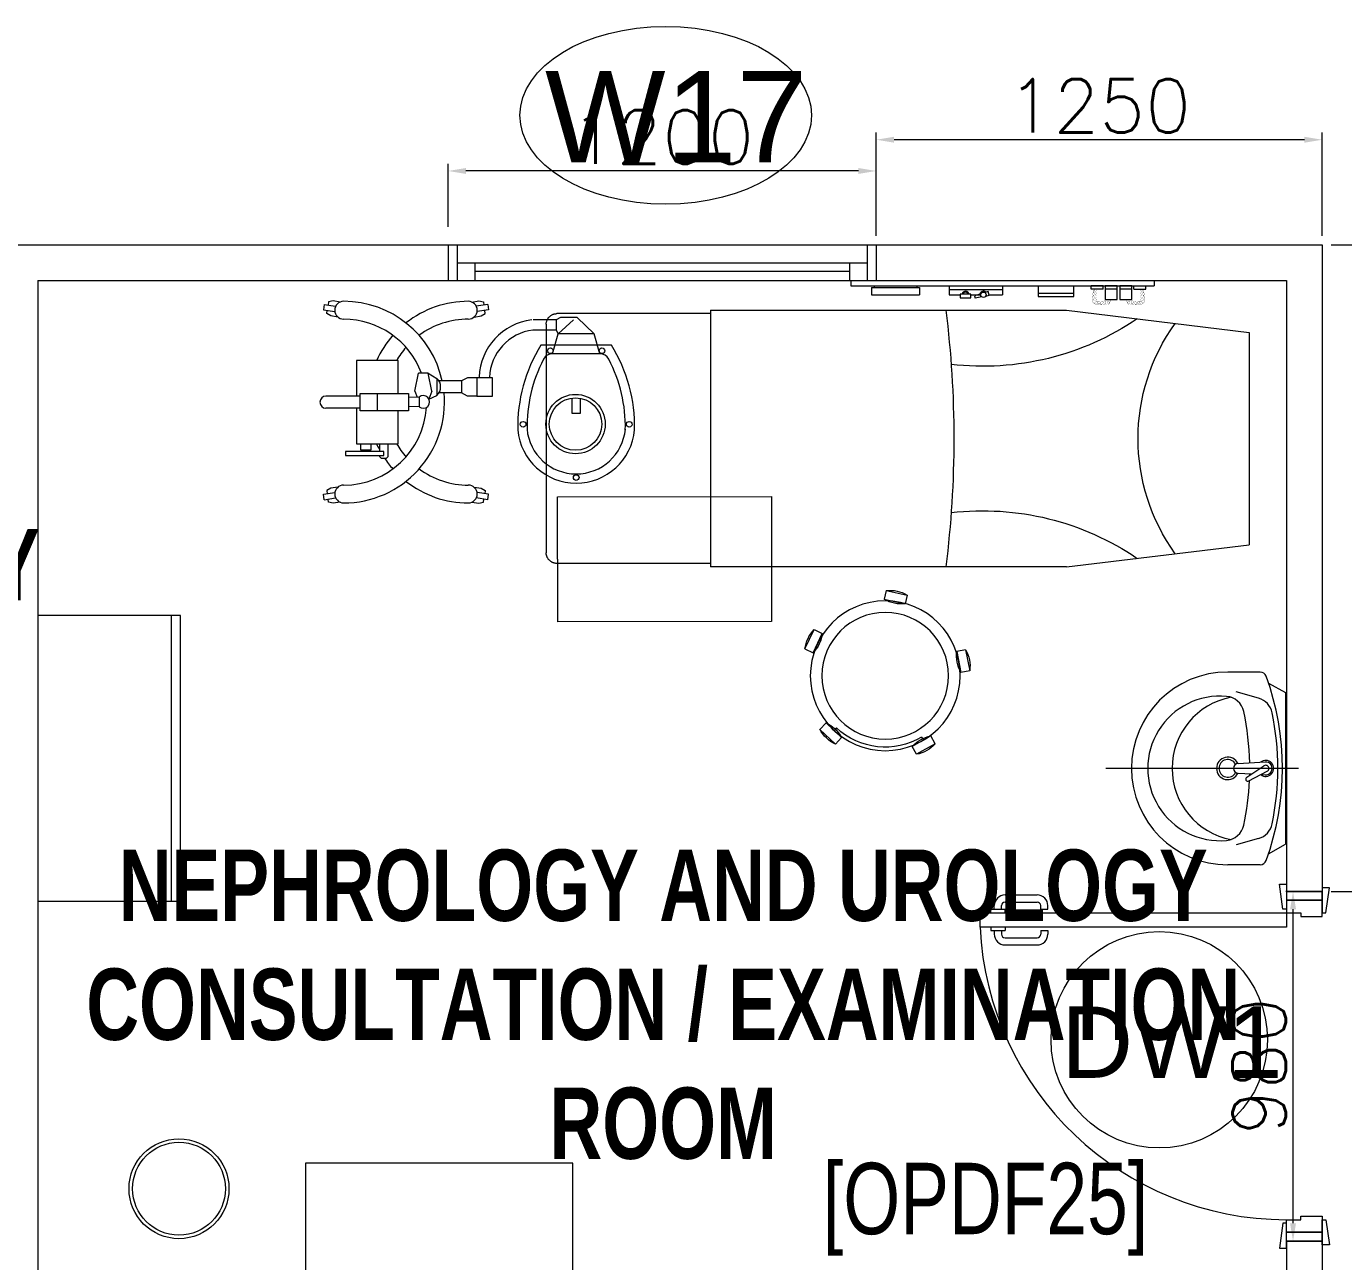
# Model space of a CAD drawing. Header units: millimetres. Extents: x -2143172 to 5255, y -610845 to 279739.
# Drawn here: x -1077889 to -1074197, y -587118 to -583656 of the extents above; entities that cross this region are included whole.
import ezdxf

# ---------------------------------------------------------------- set-up
doc = ezdxf.new("R2010")
doc.units = ezdxf.units.MM
doc.header["$LTSCALE"] = 30
doc.linetypes.add('HIDDEN', pattern=[9.525, 6.35, -3.175])
doc.linetypes.add('HIDDEN2', pattern=[0.1875, 0.125, -0.0625])
doc.layers.get('0').update_dxf_attribs({"lineweight": 5})
doc.layers.get('Defpoints').update_dxf_attribs({"lineweight": 5})
for name, color, linetype, lineweight in [('72_EGR_BASE_TEXT', 7, 'Continuous', 5), ('Al Window tag', 5, 'Continuous', 5), ('Aluminum', 7, 'Continuous', 5), ('dims.', 152, 'Continuous', 5), ('DTAG', 20, 'Continuous', 9), ('LOADING', 163, 'Continuous', 5), ('SANIT', 250, 'Continuous', 5), ('Walls', 32, 'Continuous', 5)]:
    doc.layers.add(name, color=color, linetype=linetype, lineweight=lineweight)
doc.layers.add('Wooden Joinery', color=7, linetype='Continuous', lineweight=5, true_color=0x521300)
doc.styles.add('SIMPLEX', font='SIMPLEX.shx', dxfattribs={"height": 150})
doc.styles.add('TTLB-A0-JeddahDP$0$swis721', font='swiss.ttf')
doc.styles.add('X3G_ENTITY_9EC9', font='swisscl.ttf', dxfattribs={"height": 0.2})
doc.styles.add('X3G_ENTITY_9F38', font='swisscl.ttf', dxfattribs={"height": 0.2})
doc.dimstyles.new('Buk', dxfattribs={"dimtxt": 150, "dimasz": 50, "dimexe": 20, "dimexo": 25, "dimgap": 20, "dimtad": 1, "dimdec": 0, "dimrnd": 5, "dimdsep": 46, "dimtxsty": 'SIMPLEX', "dimcen": 0, "dimdle": 20, "dimclrd": 256, "dimclre": 256, "dimclrt": 256, "dimadec": 0, "dimazin": 0, "dimtfac": 0.0075, "dimtdec": 0, "dimtmove": 1, "dimatfit": 2, "dimldrblk": 'ARCHTICK', "dimfxl": 1, "dimtolj": 1, "dimtzin": 0, "dimlwd": -1, "dimlwe": -1, "dimarcsym": 0})

# ---------------------------------------------------------------- blocks, each defined once
blk = doc.blocks.new('lav-manta 60')
at = {"layer": 'SANIT'}
for p, q in [((-0.2658, -0.0529), (-0.2358, 0)), ((-0.2358, 0), (0.2358, 0)), ((0, 0.04), (0, -0.56)), ((0.2658, -0.0529), (0.2358, 0)), ((-0.3, -0.0789), (-0.3, -0.18)), ((-0.015, -0.1473), (-0.0199, -0.064)), ((0.0274, -0.121), (-0.0078, -0.0673)), ((0.0389, -0.1142), (0.0087, -0.0575)), ((0.0191, -0.077), (0.0199, -0.064)), ((0.3, -0.0789), (0.3, -0.18)), ((-0.2185, -0.0841), (-0.2383, -0.1537)), ((0.015, -0.1473), (0.0174, -0.1057)), ((0.2185, -0.0841), (0.2383, -0.1537))]:
    blk.add_line(p, q, dxfattribs=at)
for centre, radius, start, end in [((0, -0.8557), 0.8457, 70.1771, 109.8229), ((0, -0.8696), 0.8457, 78.1914, 101.8086), ((0, -0.0617), 0.025, 320.7474, 220.368), ((-0.28, -0.0789), 0.02, 109.8229, 180), ((-0.1608, -0.1006), 0.06, 101.8086, 164.0794), ((0, -0.0617), 0.02, 353.2671, 186.682), ((0, -0.0617), 0.00966, 25.4127, 215.9577), ((0.1608, -0.1006), 0.06, 15.9206, 78.1914), ((0.28, -0.0789), 0.02, 0, 70.1771), ((0, -0.9572), 0.8457, 91.1572, 102.0883), ((0, -0.9572), 0.8457, 88.5486, 88.844), ((0.0332, -0.1176), 0.00666, 210.6852, 30.6852), ((0, -0.9572), 0.8457, 77.9117, 87.4274), ((-0.1645, -0.189), 0.06, 102.0883, 174.8142), ((0, -0.18), 0.035, 115.3106, 64.6894), ((0, -0.18), 0.0275, 117.1496, 62.8504), ((0, -0.1473), 0.015, 180, 0), ((0.1645, -0.189), 0.06, 5.1858, 77.9117), ((0, -0.18), 0.3, 180, 0), ((0, -0.2039), 0.2252, 174.8142, 5.1858), ((0, -0.1282), 0.2252, 190.6097, 349.3903)]:
    blk.add_arc(centre, radius, start, end, dxfattribs=at)
blk = doc.blocks.new('*D306')
at = {"layer": 'Defpoints', "color": 0, "transparency": 16777216}
for p in [(-1075507, -583973.6), (-1075507, -584268.1, 0.1), (-1074257, -584268.1, 0.1)]:
    blk.add_point(p, dxfattribs=at)
at = {"layer": 'dims.', "linetype": 'Continuous', "transparency": 16777216}
for p, q in [((-1075507, -584243.1), (-1075507, -583953.6)), ((-1074257, -584243.1), (-1074257, -583953.6))]:
    blk.add_line(p, q, dxfattribs=at)
at = {"layer": 'dims.', "transparency": 16777216}
blk.add_line((-1074307, -583973.6), (-1075457, -583973.6), dxfattribs=at)
for points in [[(-1075457, -583965.3), (-1075457, -583981.9), (-1075507, -583973.6)], [(-1074307, -583965.3), (-1074307, -583981.9), (-1074257, -583973.6)]]:
    blk.add_solid(points, dxfattribs=at)
at = {"layer": 'dims.', "transparency": 16777216, "insert": (-1074882, -583878.6), "char_height": 150, "attachment_point": 5, "style": 'SIMPLEX'}
blk.add_mtext('\\A1;1250', dxfattribs=at)
blk = doc.blocks.new('_ArchTick')
at = {"color": 0, "linetype": 'ByBlock', "const_width": 0.15}
blk.add_lwpolyline([(-0.5, -0.5), (0.5, 0.5)], dxfattribs=at)
blk = doc.blocks.new('*D308')
at = {"layer": 'Defpoints', "color": 0, "transparency": 16777216}
for p in [(-1076707, -584061.1), (-1076707, -584243.1), (-1075507, -584243.1)]:
    blk.add_point(p, dxfattribs=at)
at = {"layer": 'dims.', "linetype": 'Continuous', "transparency": 16777216}
for p, q in [((-1076707, -584218.1), (-1076707, -584041.1)), ((-1075507, -584218.1), (-1075507, -584041.1))]:
    blk.add_line(p, q, dxfattribs=at)
at = {"layer": 'dims.', "transparency": 16777216}
blk.add_line((-1075557, -584061.1), (-1076657, -584061.1), dxfattribs=at)
for points in [[(-1076657, -584052.8), (-1076657, -584069.5), (-1076707, -584061.1)], [(-1075557, -584052.8), (-1075557, -584069.5), (-1075507, -584061.1)]]:
    blk.add_solid(points, dxfattribs=at)
at = {"layer": 'dims.', "transparency": 16777216, "insert": (-1076107, -583966.1), "char_height": 150, "attachment_point": 5, "style": 'SIMPLEX'}
blk.add_mtext('\\A1;1200', dxfattribs=at)
blk = doc.blocks.new('*D713')
at = {"layer": 'Defpoints', "color": 0, "transparency": 16777216}
for p in [(-1074338.9, -586080), (-1074307, -586080, 0.1), (-1074307, -587060, 0.1)]:
    blk.add_point(p, dxfattribs=at)
at = {"layer": 'dims.', "linetype": 'Continuous', "transparency": 16777216}
for p, q in [((-1074332, -586080), (-1074358.9, -586080)), ((-1074332, -587060), (-1074358.9, -587060))]:
    blk.add_line(p, q, dxfattribs=at)
at = {"layer": 'dims.', "transparency": 16777216}
blk.add_line((-1074338.9, -587010), (-1074338.9, -586130), dxfattribs=at)
for points in [[(-1074347.2, -586130), (-1074330.5, -586130), (-1074338.9, -586080)], [(-1074347.2, -587010), (-1074330.5, -587010), (-1074338.9, -587060)]]:
    blk.add_solid(points, dxfattribs=at)
at = {"layer": 'dims.', "transparency": 16777216, "insert": (-1074433.9, -586570), "char_height": 150, "attachment_point": 5, "rotation": 90, "style": 'SIMPLEX'}
blk.add_mtext('\\A1;980', dxfattribs=at)
blk = doc.blocks.new('*D714')
at = {"layer": 'Defpoints', "color": 0, "transparency": 16777216}
for p in [(-1074257, -584268.1, 0.1), (-1073975, -584268.1), (-1074257, -586080, 0.1)]:
    blk.add_point(p, dxfattribs=at)
at = {"layer": 'dims.', "linetype": 'Continuous', "transparency": 16777216}
for p, q in [((-1074232, -584268.1), (-1073955, -584268.1)), ((-1074232, -586080), (-1073955, -586080))]:
    blk.add_line(p, q, dxfattribs=at)
at = {"layer": 'dims.', "transparency": 16777216}
blk.add_line((-1073975, -586030), (-1073975, -584318.1), dxfattribs=at)
for points in [[(-1073983.3, -584318.1), (-1073966.7, -584318.1), (-1073975, -584268.1)], [(-1073983.3, -586030), (-1073966.7, -586030), (-1073975, -586080)]]:
    blk.add_solid(points, dxfattribs=at)
at = {"layer": 'dims.', "transparency": 16777216, "insert": (-1074070, -585174), "char_height": 150, "attachment_point": 5, "rotation": 90, "style": 'SIMPLEX'}
blk.add_mtext('\\A1;1810', dxfattribs=at)
blk = doc.blocks.new('A$C72370EFE')
at = {"layer": 'Wooden Joinery'}
for p, q in [((-0.01, -0.03), (-0.01, -0.07)), ((0, -0.03), (-0.01, -0.03)), ((0.04, -0.03), (0.05, -0.03)), ((0.05, -0.03), (0.05, -0.07)), ((-0.05, -0.07), (-0.05, -0.16)), ((-0.03, -0.07), (-0.03, -0.16)), ((-0.01, -0.04), (-0.02, -0.04)), ((-0.01, -0.06), (-0.02, -0.06)), ((0, -0.07), (-0.01, -0.07)), ((0.04, -0.07), (0.05, -0.07)), ((0.05, -0.04), (0.06, -0.04)), ((0.05, -0.06), (0.06, -0.06)), ((0.07, -0.07), (0.07, -0.16)), ((0.09, -0.07), (0.09, -0.16)), ((-0.01, -0.17), (-0.02, -0.17)), ((-0.01, -0.17), (-0.01, -0.19)), ((0.05, -0.17), (0.06, -0.17)), ((0.05, -0.17), (0.05, -0.19)), ((-0.01, -0.19), (-0.02, -0.19)), ((0.05, -0.19), (0.06, -0.19))]:
    blk.add_line(p, q, dxfattribs=at)
for centre, radius, start, end in [((-0.02, -0.07), 0.03, 90, 180), ((-0.02, -0.07), 0.01, 90, 180), ((0.06, -0.07), 0.03, 0, 90), ((0.06, -0.07), 0.01, 0, 90), ((-0.02, -0.16), 0.03, 180, 270), ((-0.02, -0.16), 0.01, 180, 270), ((0.06, -0.16), 0.01, 270, 0), ((0.06, -0.16), 0.03, 270, 0)]:
    blk.add_arc(centre, radius, start, end, dxfattribs=at)
blk = doc.blocks.new('A$C5DAD61B4')
at = {"layer": 'Wooden Joinery'}
for points in [[(80, 959.1), (80, 969.1), (10, 979.1), (10, 959.1)], [(940, 959.1), (940, 969.1), (1010, 979.1), (1010, 959.1)], [(70, 859.1), (70, 849.1), (0, 839.1), (0, 859.1)], [(120, 859.1), (120, 0), (80, 0), (80, 859.1)], [(950, 859.1), (950, 849.1), (1020, 839.1), (1020, 859.1)]]:
    blk.add_lwpolyline(points, close=True, dxfattribs=at)
for points in [[(45, 859.1), (45, 959.1), (20, 959.1), (20, 859.1), (45, 859.1)], [(45, 859.1), (80, 859.1), (80, 899.1), (90, 899.1), (90, 959.1), (45, 959.1), (45, 859.1)], [(975, 859.1), (940, 859.1), (940, 899.1), (930, 899.1), (930, 959.1), (975, 959.1), (975, 859.1)], [(975, 859.1), (975, 959.1), (1000, 959.1), (1000, 859.1), (975, 859.1)]]:
    blk.add_lwpolyline(points, dxfattribs=at)
blk.add_arc((80, 859.1), 860, 272.666, 0, dxfattribs=at)
at = {"layer": 'Wooden Joinery', "xscale": 999.9999999998854, "yscale": 999.9999999998854, "zscale": 999.9999999998854, "rotation": 180}
blk.add_blockref('A$C72370EFE', (120, 0), dxfattribs=at)
blk = doc.blocks.new('A$C37be4daf')
at = {"layer": 'Aluminum', "color": 5}
for p, q in [((1416, 598.2), (216, 598.2)), ((241, 498.2), (241, 598.2)), ((291, 548.2), (291, 598.2)), ((1341, 548.2), (1341, 598.2)), ((1391, 498.2), (1391, 598.2)), ((291, 573.2), (1341, 573.2)), ((1391, 548.2), (241, 548.2)), ((1416, 498.2), (216, 498.2))]:
    blk.add_line(p, q, dxfattribs=at)
at = {"layer": 'Walls'}
for p, q in [((216, 498.2), (216, 598.2)), ((1416, 498.2), (1416, 598.2))]:
    blk.add_line(p, q, dxfattribs=at)
blk = doc.blocks.new('A$C5CCD2EA3')
at = {"layer": 'Al Window tag'}
blk.add_ellipse((0, 0), major_axis=(408.6, 0), ratio=0.610025, dxfattribs=at)
at = {"layer": 'Al Window tag', "insert": (-338.2, 123.8, 0), "char_height": 256, "attachment_point": 1, "style": 'TTLB-A0-JeddahDP$0$swis721'}
blk.add_mtext_dynamic_manual_height_columns('W17', width=1569.457, gutter_width=9406.5, heights=[480.3], dxfattribs=at)
blk = doc.blocks.new('A$C164D1FF0')
at = {"layer": 'DTAG'}
blk.add_circle((0, 0), 303.3, dxfattribs=at)
at = {"layer": 'DTAG', "insert": (-275.2, 93.3), "char_height": 200, "width": 6547.939, "attachment_point": 1, "style": 'TTLB-A0-JeddahDP$0$swis721'}
blk.add_mtext('DW1', dxfattribs=at)
blk = doc.blocks.new('ME19011A-P')
for p, q in [((-0.425, 0), (0.425, 0)), ((-0.425, 0), (-0.425, -0.015)), ((0.425, 0), (0.425, -0.015)), ((-0.425, -0.015), (0.425, -0.015)), ((-0.3675, -0.0198), (-0.2325, -0.0198)), ((-0.3675, -0.0198), (-0.3675, -0.0399)), ((-0.36, -0.015), (-0.36, -0.0198)), ((-0.24, -0.015), (-0.24, -0.0198)), ((-0.2325, -0.0198), (-0.2325, -0.0399)), ((-0.15, -0.015), (-0.15, -0.04)), ((-0.15, -0.025), (0, -0.025)), ((-0.0402, -0.0312), (-0.0496, -0.0337)), ((-0.0376, -0.0409), (-0.0402, -0.0312)), ((0, -0.015), (0, -0.04)), ((0.1, -0.015), (0.1, -0.045)), ((0.1, -0.035), (0.2, -0.035)), ((0.2, -0.045), (0.2, -0.015)), ((0.2818, -0.015), (0.2484, -0.015)), ((0.2484, -0.0243), (0.2484, -0.015)), ((0.2818, -0.0243), (0.2484, -0.0243)), ((0.2818, -0.0243), (0.2818, -0.015)), ((0.3211, -0.015), (0.2877, -0.015)), ((0.2877, -0.015), (0.2877, -0.0531)), ((0.3211, -0.0243), (0.2877, -0.0243)), ((0.3211, -0.0531), (0.3211, -0.015)), ((0.3623, -0.015), (0.3289, -0.015)), ((0.3289, -0.015), (0.3289, -0.0531)), ((0.3623, -0.0243), (0.3289, -0.0243)), ((0.3623, -0.0531), (0.3623, -0.015)), ((0.3682, -0.0243), (0.3682, -0.015)), ((0.3682, -0.015), (0.4016, -0.015)), ((0.3682, -0.0243), (0.4016, -0.0243)), ((0.4016, -0.0243), (0.4016, -0.015)), ((-0.3675, -0.0399), (-0.2325, -0.0399)), ((-0.15, -0.04), (-0.1187, -0.04)), ((-0.0887, -0.04), (-0.0637, -0.04)), ((-0.0606, -0.0371), (-0.0787, -0.0432)), ((-0.0787, -0.0432), (-0.077, -0.0497)), ((-0.0582, -0.046), (-0.077, -0.0497)), ((-0.047, -0.0434), (-0.0376, -0.0409)), ((-0.0379, -0.04), (0, -0.04)), ((0.1, -0.045), (0.2, -0.045)), ((0.2877, -0.0531), (0.3211, -0.0531)), ((0.3289, -0.0531), (0.3623, -0.0531))]:
    blk.add_line(p, q)
at = {"color": 8, "const_width": 0.000601}
for points in [[(0.3044, -0.0531, -0.184574), (0.2977, -0.0636, -1.44364), (0.2961, -0.0581, -0.837915), (0.2969, -0.0664, -0.30536), (0.2839, -0.062, -1.584726), (0.2894, -0.0609, -0.253153), (0.2827, -0.0684, -0.874198), (0.2775, -0.0585, -0.915253), (0.2791, -0.0658, -0.223821), (0.2683, -0.0644, -1.703343), (0.272, -0.0597, -0.588962), (0.2621, -0.068, -0.717795), (0.2625, -0.0581, -0.983104), (0.2645, -0.0644, -0.326362), (0.2534, -0.0609, -0.758716), (0.2609, -0.0514, -0.906186), (0.2593, -0.0565, -0.189488), (0.2526, -0.0522, -0.7948), (0.2613, -0.0423, -1.223996), (0.2574, -0.047, -0.072149), (0.2534, -0.0403, -0.645886), (0.2609, -0.0324, -1.366917), (0.2574, -0.0371, -0.078415), (0.2542, -0.0308, -0.723006), (0.2613, -0.0256, -1.105484), (0.2582, -0.0292, -0.221197), (0.2566, -0.0243, -0.221197)], [(0.3456, -0.0531, 0.184574), (0.3523, -0.0636, 1.44364), (0.3539, -0.0581, 0.837915), (0.3531, -0.0664, 0.30536), (0.3661, -0.062, 1.584726), (0.3606, -0.0609, 0.253153), (0.3673, -0.0684, 0.874198), (0.3725, -0.0585, 0.915253), (0.3709, -0.0658, 0.223821), (0.3817, -0.0644, 1.703343), (0.378, -0.0597, 0.588962), (0.3879, -0.068, 0.717795), (0.3875, -0.0581, 0.983104), (0.3855, -0.0644, 0.326362), (0.3966, -0.0609, 0.758716), (0.3891, -0.0514, 0.906186), (0.3907, -0.0565, 0.189488), (0.3974, -0.0522, 0.7948), (0.3887, -0.0423, 1.223996), (0.3926, -0.047, 0.072149), (0.3966, -0.0403, 0.645886), (0.3891, -0.0324, 1.366917), (0.3926, -0.0371, 0.078415), (0.3958, -0.0308, 0.723006), (0.3887, -0.0256, 1.105484), (0.3918, -0.0292, 0.221197), (0.3934, -0.0243, 0.221197)]]:
    blk.add_lwpolyline(points, format="xyb", dxfattribs=at)
blk.add_lwpolyline([(-0.1187, -0.0482), (-0.0887, -0.0482), (-0.0887, -0.0382), (-0.1187, -0.0382)], close=True)
blk.add_circle((-0.0537, -0.04), 0.0075)
for centre, radius, start, end in [((-0.1037, -0.04), 0.01, 10.4593, 169.5407), ((-0.1037, -0.04), 0.0075, 14.0075, 165.9925), ((-0.0537, -0.04), 0.01, 45, 180)]:
    blk.add_arc(centre, radius, start, end)
blk = doc.blocks.new('M.44.57.64')
at = {"layer": 'LOADING', "xscale": 1000.000000000002, "yscale": 1000.000000000002, "zscale": 1000.000000000002, "rotation": 225.9999036123427}
blk.add_blockref('ME19011A-P', (-80806.9, 16720.7), dxfattribs=at)
blk = doc.blocks.new('HF10037B-P')
at = {"color": 0}
for p, q in [((0.2459, 0.134), (0.1859, 0.134)), ((0.1859, 0.134), (0.1859, 0.109)), ((0.2459, 0.134), (0.2459, 0.109)), ((0.2459, 0.109), (0.1859, 0.109)), ((0, 0), (-0.0142, -0.0583)), ((0, 0), (0.0243, -0.0059)), ((0.0243, -0.0059), (0.01, -0.0642)), ((0.4071, -0.0094), (0.431, -0.0018)), ((0.4071, -0.0094), (0.4255, -0.0665)), ((0.431, -0.0018), (0.4493, -0.0589)), ((-0.0142, -0.0583), (0.01, -0.0642)), ((0.4069, -0.0417), (0.4165, -0.0387)), ((0.4255, -0.0665), (0.4493, -0.0589)), ((0.0524, -0.2725), (0.0674, -0.2525)), ((0.0674, -0.2525), (0.1154, -0.2885)), ((0.3125, -0.2897), (0.362, -0.2558)), ((0.3761, -0.2764), (0.362, -0.2558)), ((0.0524, -0.2725), (0.1004, -0.3085)), ((0.1004, -0.3085), (0.1154, -0.2885)), ((0.3266, -0.3103), (0.3125, -0.2897)), ((0.3266, -0.3103), (0.3761, -0.2764)), ((0.3267, -0.268), (0.3323, -0.2763))]:
    blk.add_line(p, q, dxfattribs=at)
for radius in [0.21, 0.1775]:
    blk.add_circle((0.2161, -0.1014), radius, dxfattribs=at)
for centre, radius, start, end in [((0.2159, 0.0465), 0.0925, 71.0754, 108.9246), ((0.2159, 0.1965), 0.0925, 251.0754, 288.9246), ((0.0779, -0.0499), 0.0925, 147.3419, 185.1912), ((-0.0678, -0.0143), 0.0925, 327.3419, 5.1912), ((0.4996, -0.0113), 0.0925, 178.8412, 216.6904), ((0.3568, -0.057), 0.0925, 358.8412, 36.6904), ((0.2161, -0.1014), 0.2, 303.6037, 17.3657), ((0.0389, -0.3404), 0.0925, 34.1875, 72.0368), ((0.3867, -0.3449), 0.0925, 105.5121, 143.3614), ((0.1289, -0.2205), 0.0925, 214.1875, 252.0368), ((0.3019, -0.2212), 0.0925, 285.5121, 323.3614)]:
    blk.add_arc(centre, radius, start, end, dxfattribs=at)
blk = doc.blocks.new('HF13902-P')
at = {"color": 8, "linetype": 'HIDDEN'}
for p, q in [((-0.35, -0.6824), (-0.35, -1.1124)), ((0.35, -0.6824), (0.35, -1.1124)), ((0.32, -1.1424), (-0.32, -1.1424))]:
    blk.add_line(p, q, dxfattribs=at)
at = {"linetype": 'Continuous'}
for points in [[(0.36, -0.5224), (0.36, -0.5224), (0.36, -0.5224), (0.36, -0.5224), (0.36, -0.5224), (0.36, -0.5224), (0.36, -0.5224), (0.36, -0.5224), (0.36, -0.5224), (0.36, -0.5224), (0.36, -0.5224), (0.36, -0.5224), (0.36, -0.5224), (0.36, -0.5224), (0.36, -0.5224), (0.36, -0.5224), (0.36, -0.5224), (0.36, -0.5224), (0.36, -0.5224), (0.36, -0.5224), (0.36, -0.5224), (0.36, -0.5224), (0.36, -0.5224), (0.36, -0.5224), (0.36, -0.5224), (0.36, -0.5224), (0.36, -0.5224), (0.36, -0.5224), (0.36, -0.5224), (0.36, -0.5224), (0.36, -0.5224), (0.36, -0.5224), (0.36, -0.5224), (0.36, -0.5224), (0.36, -0.5224), (0.36, -0.5224), (0.36, -0.5224), (0.36, -0.5224), (0.36, -0.5224), (0.36, -0.5224), (0.36, -0.5224), (0.36, -0.5224), (0.36, -0.5224), (0.36, -0.5224), (0.36, -0.5224), (0.36, -0.5224), (0.36, -0.5224), (0.36, -0.5224), (0.36, -0.5224), (0.36, -0.5224), (0.36, -0.5224), (0.36, -0.5224), (0.36, -0.5224), (0.36, -0.5224), (0.36, -0.5224), (0.36, -0.5224), (0.36, -0.5224), (0.36, -0.5224), (0.36, -0.5224), (0.36, -0.5224), (0.36, -0.5224), (0.36, -0.5224), (0.36, -0.5224), (0.36, -0.5224), (0.36, -0.5224), (0.36, -0.5224), (0.36, -0.5224), (0.36, -0.5224), (0.36, -0.5224), (0.36, -0.5224), (0.36, -0.5224), (0.36, -0.5224), (0.36, -0.5224), (0.36, -0.5224), (0.36, -0.5224), (0.36, -0.5224), (0.36, -0.5224), (0.36, -0.5224), (0.36, -0.5224), (0.36, -0.5224), (0.36, -0.5224), (0.36, -0.5224), (0.36, -0.5224), (0.36, -0.5224), (0.36, -0.5224), (0.36, -0.5224), (0.36, -0.5224), (0.36, -0.5224), (0.36, -0.5224), (0.36, -0.5224), (0.36, -0.5224), (0.36, -0.5224), (0.36, -0.5224), (0.36, -0.5224), (0.36, -0.5224), (0.36, -0.5224), (0.36, -0.5224), (0.36, -0.5224), (0.36, -0.5224), (0.36, -0.5224), (0.36, -0.5224), (0.36, -0.5224), (0.36, -0.5224), (0.36, -0.5224), (0.36, -0.5224), (0.36, -0.5224), (0.36, -0.5224), (0.36, -0.5224), (0.36, -0.5224), (0.36, -0.5224), (0.36, -0.5224), (0.36, -0.5224), (0.36, -0.5224), (0.36, -0.5224), (0.36, -0.5224), (0.36, -0.5224), (0.36, -0.5224), (0.36, -0.5224), (0.36, -0.5224), (0.36, -0.5224), (0.36, -0.5224), (0.36, -0.5224), (0.36, -0.5224), (0.36, -0.5224), (0.36, -0.5224), (0.36, -0.5224), (0.36, -0.5224), (0.36, -0.5224), (0.36, -0.5224), (0.36, -0.5224), (0.36, -0.5224), (0.36, -0.5224), (0.36, -0.5224), (0.36, -0.5224), (0.36, -0.5224), (0.36, -0.5224), (0.36, -0.5224), (0.36, -0.5224), (0.36, -0.5224), (0.36, -0.5224), (0.36, -0.5224), (0.36, -0.5224), (0.36, -0.5224), (0.36, -0.5224), (0.36, -0.5224), (0.36, -0.5224), (0.36, -0.5224), (0.36, -0.5224), (0.36, -0.5224), (0.36, -0.5224), (0.36, -0.5224), (0.36, -0.5224), (0.36, -0.5224), (0.36, -0.5224), (0.36, -0.5224), (0.36, -0.5224), (0.36, -0.5224), (0.36, -0.5224), (0.36, -0.5224), (0.36, -0.5224), (0.36, -0.5224), (0.36, -0.5224), (0.36, -0.5224), (0.36, -0.5224), (0.36, -0.5224), (0.36, -0.5224), (0.36, -0.5224), (0.36, -0.5224), (0.36, -0.5224), (0.36, -0.5224), (0.36, -0.5224), (0.36, -0.5224), (0.36, -0.5224), (0.36, -0.5224), (0.36, -0.5224), (0.36, -0.5224), (0.36, -0.5224), (0.36, -0.5224), (0.36, -0.5224), (0.36, -0.5224), (0.36, -0.5224), (0.36, -0.5224), (0.36, -0.5224), (0.36, -0.5224), (0.36, -0.5224), (0.36, -0.5224), (0.36, -0.5224), (0.36, -0.5224), (0.36, -0.5224), (0.36, -0.5224), (0.36, -0.5224), (0.36, -0.5224), (0.36, -0.5224), (0.36, -0.5224), (0.36, -0.5224), (0.36, -0.5224), (0.36, -0.5224), (0.36, -0.5224), (0.36, -0.5224), (0.36, -0.5224), (0.36, -0.5224), (0.36, -0.5224), (0.36, -0.5224), (0.36, -0.5224), (0.36, -0.5224), (0.36, -0.5224), (0.36, -0.5224), (0.36, -0.5224), (0.36, -0.5224), (0.36, -0.5224), (0.36, -0.5224), (0.36, -0.5224), (0.36, -0.5224), (0.36, -0.5224), (0.36, -0.5224), (0.36, -0.5224), (0.36, -0.5224), (0.36, -0.5224), (0.36, -0.5224)], [(0.36, -0.5224), (0.36, -0.5224), (0.36, -0.5224), (0.36, -0.5224), (0.36, -0.5224), (0.36, -0.5224), (0.36, -0.5224), (0.36, -0.5224), (0.36, -0.5224), (0.36, -0.5224), (0.36, -0.5224), (0.36, -0.5224), (0.36, -0.5224), (0.36, -0.5224), (0.36, -0.5224), (0.36, -0.5224), (0.36, -0.5224), (0.36, -0.5224), (0.36, -0.5224), (0.36, -0.5224), (0.36, -0.5224), (0.36, -0.5224), (0.36, -0.5224), (0.36, -0.5224), (0.36, -0.5224), (0.36, -0.5224), (0.36, -0.5224), (0.36, -0.5224), (0.36, -0.5224), (0.36, -0.5224), (0.36, -0.5224), (0.36, -0.5224), (0.36, -0.5224), (0.36, -0.5224), (0.36, -0.5224), (0.36, -0.5224), (0.36, -0.5224), (0.36, -0.5224), (0.36, -0.5224), (0.36, -0.5224), (0.36, -0.5224), (0.36, -0.5224), (0.36, -0.5224), (0.36, -0.5224), (0.36, -0.5224), (0.36, -0.5224), (0.36, -0.5224), (0.36, -0.5224), (0.36, -0.5224), (0.36, -0.5224), (0.36, -0.5224), (0.36, -0.5224), (0.36, -0.5224), (0.36, -0.5224), (0.36, -0.5224), (0.36, -0.5224), (0.36, -0.5224), (0.36, -0.5224), (0.36, -0.5224), (0.36, -0.5224), (0.36, -0.5224), (0.36, -0.5224), (0.36, -0.5224), (0.36, -0.5224), (0.36, -0.5224), (0.36, -0.5224), (0.36, -0.5224), (0.36, -0.5224), (0.36, -0.5224), (0.36, -0.5224), (0.36, -0.5224), (0.36, -0.5224), (0.36, -0.5224), (0.36, -0.5224), (0.36, -0.5224), (0.36, -0.5224), (0.36, -0.5224), (0.36, -0.5224), (0.36, -0.5224), (0.36, -0.5224), (0.36, -0.5224), (0.36, -0.5224), (0.36, -0.5224), (0.36, -0.5224), (0.36, -0.5224), (0.36, -0.5224), (0.36, -0.5224), (0.36, -0.5224), (0.36, -0.5224), (0.36, -0.5224), (0.36, -0.5224), (0.36, -0.5224), (0.36, -0.5224), (0.36, -0.5224), (0.36, -0.5224), (0.36, -0.5224), (0.36, -0.5224), (0.36, -0.5224), (0.36, -0.5224), (0.36, -0.5224), (0.36, -0.5224), (0.36, -0.5224), (0.36, -0.5224), (0.36, -0.5224), (0.36, -0.5224), (0.36, -0.5224), (0.36, -0.5224), (0.36, -0.5224), (0.36, -0.5224), (0.36, -0.5224), (0.36, -0.5224), (0.36, -0.5224), (0.36, -0.5224), (0.36, -0.5224), (0.36, -0.5224), (0.36, -0.5224), (0.36, -0.5224), (0.36, -0.5224), (0.36, -0.5224), (0.36, -0.5224), (0.36, -0.5224), (0.36, -0.5224), (0.36, -0.5224), (0.36, -0.5224), (0.36, -0.5224), (0.36, -0.5224), (0.36, -0.5224), (0.36, -0.5224), (0.36, -0.5224), (0.36, -0.5224), (0.36, -0.5224), (0.36, -0.5224), (0.36, -0.5224), (0.36, -0.5224), (0.36, -0.5224), (0.36, -0.5224), (0.36, -0.5224), (0.36, -0.5224), (0.36, -0.5224), (0.36, -0.5224), (0.36, -0.5224), (0.36, -0.5224), (0.36, -0.5224), (0.36, -0.5224), (0.36, -0.5224), (0.36, -0.5224), (0.36, -0.5224), (0.36, -0.5224), (0.36, -0.5224), (0.36, -0.5224), (0.36, -0.5224), (0.36, -0.5224), (0.36, -0.5224), (0.36, -0.5224), (0.36, -0.5224), (0.36, -0.5224), (0.36, -0.5224), (0.36, -0.5224), (0.36, -0.5224), (0.36, -0.5224), (0.36, -0.5224), (0.36, -0.5224), (0.36, -0.5224), (0.36, -0.5224), (0.36, -0.5224), (0.36, -0.5224), (0.36, -0.5224), (0.36, -0.5224), (0.36, -0.5224), (0.36, -0.5224), (0.36, -0.5224), (0.36, -0.5224), (0.36, -0.5224), (0.36, -0.5224), (0.36, -0.5224), (0.36, -0.5224), (0.36, -0.5224), (0.36, -0.5224), (0.36, -0.5224), (0.36, -0.5224), (0.36, -0.5224), (0.36, -0.5224), (0.36, -0.5224), (0.36, -0.5224), (0.36, -0.5224), (0.36, -0.5224), (0.36, -0.5224), (0.36, -0.5224), (0.36, -0.5224), (0.36, -0.5224), (0.36, -0.5224), (0.36, -0.5224), (0.36, -0.5224), (0.36, -0.5224), (0.36, -0.5224), (0.36, -0.5224), (0.36, -0.5224), (0.36, -0.5224), (0.36, -0.5224), (0.36, -0.5224), (0.36, -0.5224), (0.36, -0.5224), (0.36, -0.5224), (0.36, -0.5224), (0.36, -0.5224), (0.36, -0.5224), (0.36, -0.5224), (0.36, -0.5224), (0.36, -0.5224), (0.36, -0.5224), (0.36, -0.5224), (0.36, -0.5224), (0.36, -0.5224), (0.36, -0.5224)], [(0.36, -0.5224), (0.36, -0.5224), (0.36, -0.5224), (0.36, -0.5224), (0.36, -0.5224), (0.36, -0.5224), (0.36, -0.5224), (0.36, -0.5224), (0.36, -0.5224), (0.36, -0.5224), (0.36, -0.5224), (0.36, -0.5224), (0.36, -0.5224), (0.36, -0.5224), (0.36, -0.5224), (0.36, -0.5224), (0.36, -0.5224), (0.36, -0.5224), (0.36, -0.5224), (0.36, -0.5224), (0.36, -0.5224), (0.36, -0.5224), (0.36, -0.5224), (0.36, -0.5224), (0.36, -0.5224), (0.36, -0.5224), (0.36, -0.5224), (0.36, -0.5224), (0.36, -0.5224), (0.36, -0.5224), (0.36, -0.5224), (0.36, -0.5224), (0.36, -0.5224), (0.36, -0.5224), (0.36, -0.5224), (0.36, -0.5224), (0.36, -0.5224), (0.36, -0.5224), (0.36, -0.5224), (0.36, -0.5224), (0.36, -0.5224), (0.36, -0.5224), (0.36, -0.5224), (0.36, -0.5224), (0.36, -0.5224), (0.36, -0.5224), (0.36, -0.5224), (0.36, -0.5224), (0.36, -0.5224), (0.36, -0.5224), (0.36, -0.5224), (0.36, -0.5224), (0.36, -0.5224), (0.36, -0.5224), (0.36, -0.5224), (0.36, -0.5224), (0.36, -0.5224), (0.36, -0.5224), (0.36, -0.5224), (0.36, -0.5224), (0.36, -0.5224), (0.36, -0.5224), (0.36, -0.5224), (0.36, -0.5224), (0.36, -0.5224), (0.36, -0.5224), (0.36, -0.5224), (0.36, -0.5224), (0.36, -0.5224), (0.36, -0.5224), (0.36, -0.5224), (0.36, -0.5224), (0.36, -0.5224), (0.36, -0.5224), (0.36, -0.5224), (0.36, -0.5224), (0.36, -0.5224), (0.36, -0.5224), (0.36, -0.5224), (0.36, -0.5224), (0.36, -0.5224), (0.36, -0.5224), (0.36, -0.5224), (0.36, -0.5224), (0.36, -0.5224), (0.36, -0.5224), (0.36, -0.5224), (0.36, -0.5224), (0.36, -0.5224), (0.36, -0.5224), (0.36, -0.5224), (0.36, -0.5224), (0.36, -0.5224), (0.36, -0.5224), (0.36, -0.5224), (0.36, -0.5224), (0.36, -0.5224), (0.36, -0.5224), (0.36, -0.5224), (0.36, -0.5224), (0.36, -0.5224), (0.36, -0.5224), (0.36, -0.5224), (0.36, -0.5224), (0.36, -0.5224), (0.36, -0.5224), (0.36, -0.5224), (0.36, -0.5224), (0.36, -0.5224), (0.36, -0.5224), (0.36, -0.5224), (0.36, -0.5224), (0.36, -0.5224), (0.36, -0.5224), (0.36, -0.5224), (0.36, -0.5224), (0.36, -0.5224), (0.36, -0.5224), (0.36, -0.5224), (0.36, -0.5224), (0.36, -0.5224), (0.36, -0.5224), (0.36, -0.5224), (0.36, -0.5224), (0.36, -0.5224), (0.36, -0.5224), (0.36, -0.5224), (0.36, -0.5224), (0.36, -0.5224), (0.36, -0.5224), (0.36, -0.5224), (0.36, -0.5224), (0.36, -0.5224), (0.36, -0.5224), (0.36, -0.5224), (0.36, -0.5224), (0.36, -0.5224), (0.36, -0.5224), (0.36, -0.5224), (0.36, -0.5224), (0.36, -0.5224), (0.36, -0.5224), (0.36, -0.5224), (0.36, -0.5224), (0.36, -0.5224), (0.36, -0.5224), (0.36, -0.5224), (0.36, -0.5224), (0.36, -0.5224), (0.36, -0.5224), (0.36, -0.5224), (0.36, -0.5224), (0.36, -0.5224), (0.36, -0.5224), (0.36, -0.5224), (0.36, -0.5224), (0.36, -0.5224), (0.36, -0.5224), (0.36, -0.5224), (0.36, -0.5224), (0.36, -0.5224), (0.36, -0.5224), (0.36, -0.5224), (0.36, -0.5224), (0.36, -0.5224), (0.36, -0.5224), (0.36, -0.5224), (0.36, -0.5224), (0.36, -0.5224), (0.36, -0.5224), (0.36, -0.5224), (0.36, -0.5224), (0.36, -0.5224), (0.36, -0.5224), (0.36, -0.5224), (0.36, -0.5224), (0.36, -0.5224), (0.36, -0.5224), (0.36, -0.5224), (0.36, -0.5224), (0.36, -0.5224), (0.36, -0.5224), (0.36, -0.5224), (0.36, -0.5224), (0.36, -0.5224), (0.36, -0.5224), (0.36, -0.5224), (0.36, -0.5224), (0.36, -0.5224), (0.36, -0.5224), (0.36, -0.5224), (0.36, -0.5224), (0.36, -0.5224), (0.36, -0.5224), (0.36, -0.5224), (0.36, -0.5224), (0.36, -0.5224), (0.36, -0.5224), (0.36, -0.5224), (0.36, -0.5224), (0.36, -0.5224), (0.36, -0.5224), (0.36, -0.5224), (0.36, -0.5224), (0.36, -0.5224), (0.36, -0.5224), (0.36, -0.5224), (0.36, -0.5224), (0.36, -0.5224), (0.36, -0.5224), (0.36, -0.5224), (0.36, -0.5224), (0.36, -0.5224), (0.36, -0.5224), (0.36, -0.5224), (0.36, -0.5224), (0.36, -0.5224), (0.36, -0.5224), (0.36, -0.5224), (0.36, -0.5224), (0.36, -0.5224), (0.36, -0.5224), (0.36, -0.5224), (0.36, -0.5224), (0.36, -0.5224), (0.36, -0.5224), (0.36, -0.5224), (0.36, -0.5224), (0.36, -0.5224), (0.36, -0.5224), (0.36, -0.5224), (0.36, -0.5224), (0.36, -0.5224), (0.36, -0.5224), (0.36, -0.5224), (0.36, -0.5224), (0.36, -0.5224), (0.36, -0.5224), (0.36, -0.5224), (0.36, -0.5224), (0.36, -0.5224), (0.36, -0.5224), (0.36, -0.5224), (0.36, -0.5224), (0.36, -0.5224), (0.36, -0.5224), (0.36, -0.5224), (0.36, -0.5224), (0.36, -0.5224), (0.36, -0.5224), (0.36, -0.5224), (0.36, -0.5224), (0.36, -0.5224), (0.36, -0.5224), (0.36, -0.5224), (0.36, -0.5224), (0.36, -0.5224), (0.36, -0.5224), (0.36, -0.5224), (0.36, -0.5224), (0.36, -0.5224), (0.36, -0.5224), (0.36, -0.5224), (0.36, -0.5224), (0.36, -0.5224), (0.36, -0.5224), (0.36, -0.5224), (0.36, -0.5224), (0.36, -0.5224), (0.36, -0.5224), (0.36, -0.5224), (0.36, -0.5224), (0.36, -0.5224), (0.36, -0.5224), (0.36, -0.5224), (0.36, -0.5224), (0.36, -0.5224)]]:
    blk.add_lwpolyline(points, close=True, dxfattribs=at)
for points in [[(0.36, -0.5224), (0.36, -0.5224), (0.36, -0.5224), (0.36, -0.5224), (0.36, -0.5224), (0.36, -0.5224), (0.36, -0.5224), (0.36, -0.5224)], [(0.36, -0.5224), (0.36, -0.5224), (0.36, -0.5224), (0.36, -0.5224), (0.36, -0.5224), (0.36, -0.5224), (0.36, -0.5224), (0.36, -0.5224), (0.36, -0.5224), (0.36, -0.5224), (0.36, -0.5224), (0.36, -0.5224), (0.36, -0.5224), (0.36, -0.5224), (0.36, -0.5224), (0.36, -0.5224), (0.36, -0.5224), (0.36, -0.5224), (0.36, -0.5224), (0.36, -0.5224), (0.36, -0.5224), (0.36, -0.5224), (0.36, -0.5224), (0.36, -0.5224), (0.36, -0.5224), (0.36, -0.5224), (0.36, -0.5224), (0.36, -0.5224), (0.36, -0.5224), (0.36, -0.5224), (0.36, -0.5224), (0.36, -0.5224), (0.36, -0.5224), (0.36, -0.5224), (0.36, -0.5224), (0.36, -0.5224), (0.36, -0.5224), (0.36, -0.5224), (0.36, -0.5224), (0.36, -0.5224), (0.36, -0.5224), (0.36, -0.5224), (0.36, -0.5224), (0.36, -0.5224), (0.36, -0.5224), (0.36, -0.5224), (0.36, -0.5224), (0.36, -0.5224), (0.36, -0.5224), (0.36, -0.5224), (0.36, -0.5224), (0.36, -0.5224), (0.36, -0.5224), (0.36, -0.5224), (0.36, -0.5224), (0.36, -0.5224), (0.36, -0.5224), (0.36, -0.5224), (0.36, -0.5224), (0.36, -0.5224), (0.36, -0.5224), (0.36, -0.5224), (0.36, -0.5224), (0.36, -0.5224), (0.36, -0.5224), (0.36, -0.5224), (0.36, -0.5224), (0.36, -0.5224), (0.36, -0.5224), (0.36, -0.5224), (0.36, -0.5224), (0.36, -0.5224), (0.36, -0.5224), (0.36, -0.5224), (0.36, -0.5224), (0.36, -0.5224), (0.36, -0.5224), (0.36, -0.5224), (0.36, -0.5224), (0.36, -0.5224), (0.36, -0.5224), (0.36, -0.5224), (0.36, -0.5224), (0.36, -0.5224), (0.36, -0.5224), (0.36, -0.5224), (0.36, -0.5224), (0.36, -0.5224), (0.36, -0.5224), (0.36, -0.5224), (0.36, -0.5224), (0.36, -0.5224), (0.36, -0.5224), (0.36, -0.5224), (0.36, -0.5224), (0.36, -0.5224), (0.36, -0.5224), (0.36, -0.5224), (0.36, -0.5224), (0.36, -0.5224), (0.36, -0.5224), (0.36, -0.5224), (0.36, -0.5224), (0.36, -0.5224), (0.36, -0.5224), (0.36, -0.5224), (0.36, -0.5224), (0.36, -0.5224), (0.36, -0.5224), (0.36, -0.5224), (0.36, -0.5224)], [(0.36, -0.5224), (0.36, -0.5224), (0.36, -0.5224), (0.36, -0.5224), (0.36, -0.5224), (0.36, -0.5224), (0.36, -0.5224), (0.36, -0.5224), (0.36, -0.5224), (0.36, -0.5224), (0.36, -0.5224), (0.36, -0.5224), (0.36, -0.5224), (0.36, -0.5224), (0.36, -0.5224), (0.36, -0.5224), (0.36, -0.5224)], [(0.36, -0.5224), (0.36, -0.5224), (0.36, -0.5224), (0.36, -0.5224), (0.36, -0.5224), (0.36, -0.5224), (0.36, -0.5224)], [(0.36, -0.5224), (0.36, -0.5224), (0.36, -0.5224), (0.36, -0.5224), (0.36, -0.5224), (0.36, -0.5224), (0.36, -0.5224), (0.36, -0.5224), (0.36, -0.5224), (0.36, -0.5224), (0.36, -0.5224), (0.36, -0.5224)], [(0.36, -0.5224), (0.36, -0.5224), (0.36, -0.5224), (0.36, -0.5224), (0.36, -0.5224), (0.36, -0.5224), (0.36, -0.5224), (0.36, -0.5224), (0.36, -0.5224), (0.36, -0.5224), (0.36, -0.5224), (0.36, -0.5224), (0.36, -0.5224), (0.36, -0.5224), (0.36, -0.5224), (0.36, -0.5224), (0.36, -0.5224), (0.36, -0.5224), (0.36, -0.5224), (0.36, -0.5224), (0.36, -0.5224), (0.36, -0.5224), (0.36, -0.5224), (0.36, -0.5224), (0.36, -0.5224), (0.36, -0.5224), (0.36, -0.5224), (0.36, -0.5224), (0.36, -0.5224), (0.36, -0.5224), (0.36, -0.5224), (0.36, -0.5224), (0.36, -0.5224), (0.36, -0.5224), (0.36, -0.5224), (0.36, -0.5224), (0.36, -0.5224), (0.36, -0.5224), (0.36, -0.5224), (0.36, -0.5224), (0.36, -0.5224), (0.36, -0.5224), (0.36, -0.5224), (0.36, -0.5224), (0.36, -0.5224), (0.36, -0.5224), (0.36, -0.5224), (0.36, -0.5224), (0.36, -0.5224), (0.36, -0.5224), (0.36, -0.5224), (0.36, -0.5224), (0.36, -0.5224), (0.36, -0.5224), (0.36, -0.5224), (0.36, -0.5224), (0.36, -0.5224), (0.36, -0.5224), (0.36, -0.5224), (0.36, -0.5224), (0.36, -0.5224), (0.36, -0.5224), (0.36, -0.5224), (0.36, -0.5224), (0.36, -0.5224), (0.36, -0.5224), (0.36, -0.5224), (0.36, -0.5224), (0.36, -0.5224), (0.36, -0.5224), (0.36, -0.5224), (0.36, -0.5224), (0.36, -0.5224), (0.36, -0.5224), (0.36, -0.5224), (0.36, -0.5224), (0.36, -0.5224), (0.36, -0.5224), (0.36, -0.5224), (0.36, -0.5224), (0.36, -0.5224), (0.36, -0.5224), (0.36, -0.5224), (0.36, -0.5224), (0.36, -0.5224), (0.36, -0.5224), (0.36, -0.5224), (0.36, -0.5224), (0.36, -0.5224)], [(0.36, -0.5224), (0.36, -0.5224), (0.36, -0.5224), (0.36, -0.5224), (0.36, -0.5224), (0.36, -0.5224), (0.36, -0.5224), (0.36, -0.5224), (0.36, -0.5224), (0.36, -0.5224)], [(0.36, -0.5224), (0.36, -0.5224), (0.36, -0.5224), (0.36, -0.5224), (0.36, -0.5224), (0.36, -0.5224), (0.36, -0.5224), (0.36, -0.5224), (0.36, -0.5224), (0.36, -0.5224)], [(0.36, -0.5224), (0.36, -0.5224), (0.36, -0.5224), (0.36, -0.5224), (0.36, -0.5224), (0.36, -0.5224), (0.36, -0.5224), (0.36, -0.5224), (0.36, -0.5224), (0.36, -0.5224), (0.36, -0.5224), (0.36, -0.5224), (0.36, -0.5224), (0.36, -0.5224), (0.36, -0.5224)], [(0.36, -0.5224), (0.36, -0.5224), (0.36, -0.5224), (0.36, -0.5224), (0.36, -0.5224), (0.36, -0.5224), (0.36, -0.5224), (0.36, -0.5224), (0.36, -0.5224), (0.36, -0.5224)], [(0.36, -0.5224), (0.36, -0.5224), (0.36, -0.5224), (0.36, -0.5224), (0.36, -0.5224), (0.36, -0.5224), (0.36, -0.5224)], [(0.36, -0.5224), (0.36, -0.5224), (0.36, -0.5224), (0.36, -0.5224), (0.36, -0.5224), (0.36, -0.5224), (0.36, -0.5224), (0.36, -0.5224), (0.36, -0.5224), (0.36, -0.5224)], [(0.36, -0.5224), (0.36, -0.5224), (0.36, -0.5224), (0.36, -0.5224), (0.36, -0.5224), (0.36, -0.5224), (0.36, -0.5224), (0.36, -0.5224), (0.36, -0.5224), (0.36, -0.5224), (0.36, -0.5224), (0.36, -0.5224), (0.36, -0.5224), (0.36, -0.5224), (0.36, -0.5224), (0.36, -0.5224), (0.36, -0.5224), (0.36, -0.5224)], [(0.36, -0.5224), (0.36, -0.5224), (0.36, -0.5224), (0.36, -0.5224), (0.36, -0.5224), (0.36, -0.5224), (0.36, -0.5224), (0.36, -0.5224), (0.36, -0.5224)]]:
    blk.add_lwpolyline(points, dxfattribs=at)
blk.add_circle((0.36, -0.5224), 0.000000101)
at = {"color": 8}
for centre, radius, start, end in [((0, 1.0679), 0.5515, 234.1788, 305.8212), ((-0.9704, 0.0819), 0.7679, 353.3222, 34.2669), ((0.9704, 0.0819), 0.7679, 145.7331, 186.6778), ((0, -2.9071), 2.9071, 82.8865, 97.1135)]:
    blk.add_arc(centre, radius, start, end, dxfattribs=at)
at = {"color": 8, "linetype": 'HIDDEN'}
for centre, start, end in [((-0.32, -1.1124), 180, 270), ((0.32, -1.1124), 270, 0)]:
    blk.add_arc(centre, 0.03, start, end, dxfattribs=at)
at = {"layer": 'LOADING'}
for p, q in [((-0.36, 0.3161), (-0.2975, 0.8276)), ((0.2975, 0.8276), (-0.2975, 0.8276)), ((0.36, 0.3161), (0.2975, 0.8276)), ((-0.36, 0.3161), (-0.36, -0.6824)), ((0.36, -0.6824), (0.36, 0.3161)), ((0.36, -0.6824), (-0.36, -0.6824))]:
    blk.add_line(p, q, dxfattribs=at)
blk = doc.blocks.new('HF11772-P')
at = {"color": 0, "linetype": 'HIDDEN2'}
for p, q in [((0.6, 0.35), (0, 0.35)), ((0, 0.175), (0, 0.35)), ((0.6, 0.175), (0.6, 0.35))]:
    blk.add_line(p, q, dxfattribs=at)
at = {"color": 0}
for p, q in [((0, 0.175), (0, 0)), ((0.6, 0), (0.6, 0.175)), ((0, 0), (0.6, 0))]:
    blk.add_line(p, q, dxfattribs=at)
blk = doc.blocks.new('mobile light')
at = {"layer": 'LOADING'}
for p, q in [((1882.58, -498.29), (1882.35, -499.8)), ((1882.58, -498.29), (1885.78, -498.78)), ((1883.78, -497.56), (1883.65, -498.45)), ((1885.1, -497.29), (1883.78, -497.56)), ((1887.04, -497.59), (1885.1, -497.29)), ((1923.94, -497.59), (1925.88, -497.29)), ((1928.41, -498.29), (1925.2, -498.78)), ((1925.88, -497.29), (1927.2, -497.56)), ((1927.2, -497.56), (1927.33, -498.45)), ((1928.41, -498.29), (1928.63, -499.8)), ((1882.35, -499.8), (1885.55, -500.28)), ((1883.28, -500.85), (1883.42, -499.96)), ((1884.47, -501.5), (1883.28, -500.85)), ((1886.4, -501.79), (1884.47, -501.5)), ((1924.58, -501.79), (1926.52, -501.5)), ((1928.63, -499.8), (1925.43, -500.28)), ((1926.52, -501.5), (1927.7, -500.85)), ((1927.7, -500.85), (1927.56, -499.96)), ((1948.76, -501.94), (1947.59, -502.62)), ((1953.47, -501.94), (1948.76, -501.94)), ((1958.23, -506.5), (1953.47, -501.94)), ((1947.59, -502.62), (1941.09, -502.62)), ((1947.59, -505.45), (1941.09, -505.45)), ((1947.59, -502.62), (1947.59, -505.45)), ((1947.59, -505.45), (1948.15, -506.5)), ((1948.15, -506.5), (1952.41, -502.55)), ((1946.6, -512.08), (1948.15, -506.5)), ((1958.23, -506.5), (1948.15, -506.5)), ((1959.78, -512.08), (1958.23, -506.5)), ((1963.08, -509.67), (1943.3, -509.67)), ((1959.78, -512.08), (1946.6, -512.08)), ((1908.01, -522.53), (1909, -517.55)), ((1911.69, -517.55), (1909, -517.55)), ((1912.69, -522.53), (1911.69, -517.55)), ((1911.69, -517.55), (1914.17, -518.99)), ((1914.17, -518.99), (1914.17, -523.77)), ((1921.08, -519.69), (1914.74, -519.69)), ((1922.73, -518.8), (1921.08, -519.69)), ((1921.08, -519.69), (1921.08, -523.01)), ((1921.08, -519.69), (1921.08, -523.01)), ((1925.38, -518.8), (1922.73, -518.8)), ((1892.68, -523.97), (1883.05, -523.97)), ((1892.68, -528.06), (1892.68, -523.24)), ((1892.68, -523.24), (1906.16, -523.24)), ((1897.5, -528.06), (1897.5, -523.24)), ((1906.16, -523.24), (1906.16, -528.06)), ((1909.15, -524.25), (1906.16, -524.32)), ((1908.01, -522.53), (1908.62, -524.28)), ((1909.15, -524.25), (1909.15, -526.94)), ((1912.69, -522.53), (1911.9, -524.78)), ((1911.9, -524.78), (1914.17, -523.77)), ((1921.08, -523.01), (1914.77, -523.01)), ((1922.73, -523.93), (1921.08, -523.04)), ((1925.38, -523.93), (1922.73, -523.93)), ((1892.68, -527.34), (1883.05, -527.34)), ((1909.15, -526.94), (1906.16, -526.87)), ((1906.16, -528.06), (1892.68, -528.06)), ((1884.47, -549.77), (1883.28, -550.42)), ((1886.4, -549.48), (1884.47, -549.77)), ((1924.58, -549.48), (1926.52, -549.77)), ((1926.52, -549.77), (1927.7, -550.42)), ((1882.35, -551.47), (1885.55, -550.99)), ((1882.58, -552.98), (1882.35, -551.47)), ((1882.58, -552.98), (1885.78, -552.5)), ((1883.28, -550.42), (1883.42, -551.31)), ((1883.78, -553.71), (1883.65, -552.82)), ((1885.1, -553.98), (1883.78, -553.71)), ((1887.04, -553.69), (1885.1, -553.98)), ((1923.94, -553.69), (1925.88, -553.98)), ((1928.41, -552.98), (1925.2, -552.5)), ((1928.63, -551.47), (1925.43, -550.99)), ((1925.88, -553.98), (1927.2, -553.71)), ((1927.2, -553.71), (1927.33, -552.82)), ((1927.7, -550.42), (1927.56, -551.31)), ((1928.41, -552.98), (1928.63, -551.47))]:
    blk.add_line(p, q, dxfattribs=at)
for points in [[(1903.33, -523.24), (1903.33, -514.02), (1891.61, -514.02), (1891.61, -523.97)], [(1891.61, -527.34), (1891.61, -537.34), (1903.33, -537.34), (1903.33, -528.06)], [(1954.27, -524.55), (1954.27, -528.82), (1952.05, -528.82), (1952.05, -524.5)], [(1892.74, -537.34), (1892.74, -539.04), (1895.76, -539.04), (1895.76, -537.34)], [(1898.05, -537.34), (1898.05, -539.5)], [(1898.05, -540.63), (1898.05, -540.87), (1898.53, -541.35), (1900.02, -541.35), (1900.5, -540.87), (1900.5, -537.34)]]:
    blk.add_lwpolyline(points, dxfattribs=at)
for points in [[(1929.78, -518.8), (1925.38, -518.8), (1925.38, -523.93), (1929.78, -523.93)], [(1899.3, -539.5), (1888.5, -539.5), (1888.5, -540.63), (1899.3, -540.63)]]:
    blk.add_lwpolyline(points, close=True, dxfattribs=at)
for centre, radius in [((1945.96, -511.25), 0.793), ((1960.42, -511.25), 0.793), ((1953.01, -531.79), 8.32), ((1953.01, -531.79), 7.35), ((1938.31, -531.85), 0.793), ((1968.07, -531.85), 0.793), ((1953.19, -546.77), 0.793)]:
    blk.add_circle(centre, radius, dxfattribs=at)
for centre, radius, start, end in [((1888.02, -499.89), 2.5, 90, 270), ((1888.02, -525.64), 28.25, 12.1463, 90), ((1922.96, -525.64), 28.25, 90, 128.2073), ((1922.96, -499.89), 2.5, 270, 90), ((1888.02, -525.64), 23.25, 20.3387, 90), ((1922.96, -525.64), 23.25, 90, 126.3743), ((1942.82, -519.31), 16.86, 97.1293, 177.6115), ((1942.82, -519.31), 13.97, 97.1293, 177.6115), ((1922.96, -525.64), 28.25, 138.4974, 155.7305), ((1922.96, -525.64), 23.25, 138.7224, 150.0382), ((1980.13, -532.49), 43.32, 148.2167, 181.2501), ((1946.6, -514.96), 2.89, 90, 152.4092), ((1959.78, -514.96), 2.89, 27.5908, 90), ((1926.25, -532.49), 43.32, 358.7499, 31.7833), ((1980.13, -532.49), 40.72, 152.4092, 181.2501), ((1926.25, -532.49), 40.72, 358.7499, 27.5908), ((1911.94, -521.38), 3.27, 313.0112, 46.9888), ((1883.05, -525.65), 1.68, 90, 270), ((1888.02, -525.64), 28.25, 270, 5.3386), ((1910.32, -525.6), 1.78, 229.0673, 130.9327), ((1888.02, -525.64), 23.25, 270, 356.3184), ((1953.19, -531.93), 16.44, 185.2361, 354.7639), ((1953.19, -531.93), 13.84, 185.2361, 354.7639), ((1922.96, -525.64), 28.25, 204.483, 208.105), ((1922.96, -525.64), 23.25, 210.2349, 221.2776), ((1922.96, -525.64), 28.25, 213.7985, 221.5026), ((1922.96, -525.64), 23.25, 233.6257, 270), ((1888.02, -551.39), 2.5, 90, 270), ((1922.96, -525.64), 28.25, 231.7927, 270), ((1922.96, -551.39), 2.5, 270, 90)]:
    blk.add_arc(centre, radius, start, end, dxfattribs=at)
blk = doc.blocks.new('WM00001-P')
blk.add_circle((0, 0), 0.14)
at = {"color": 8}
blk.add_circle((0, 0), 0.13, dxfattribs=at)
blk = doc.blocks.new('GF21027-P')
at = {"color": 0}
for p, q in [((0.4, 0.4), (-0.4, 0.4)), ((-0.4, 0.4), (-0.4, 0)), ((0.4, 0), (0.4, 0.4)), ((-0.4, 0.025), (0.4, 0.025)), ((-0.4, 0), (0.4, 0))]:
    blk.add_line(p, q, dxfattribs=at)

msp = doc.modelspace()

# ---------------------------------------------------------------- linework, layer by layer
at = {"layer": 'LOADING', "elevation": 0.1}
msp.add_lwpolyline([(-1077107, -588341.4), (-1076357, -588341.4), (-1076357, -586841.4), (-1077107, -586841.4)], close=True, dxfattribs=at)
at = {"layer": 'Walls'}
for p, q in [((-1081557, -584268.1, 0.2), (-1074257, -584268.1, 0.2)), ((-1074257, -584268.1, 0.2), (-1074257, -586080, 0.2)), ((-1077857, -584368.1, 0.2), (-1077857, -588368.1, 0.2)), ((-1077857, -584368.1, 0.2), (-1074357, -584368.1, 0.2)), ((-1074357, -584368.1, 0.2), (-1074357, -586080, 0.2)), ((-1074357, -586080, 0.2), (-1074257, -586080, 0.2)), ((-1074357, -587060, 0.2), (-1074357, -588368.1, 0.2)), ((-1074357, -587060, 0.2), (-1074257, -587060, 0.2)), ((-1074257, -587060, 0.2), (-1074257, -590388.1, 0.2))]:
    msp.add_line(p, q, dxfattribs=at)

# ---------------------------------------------------------------- block references
at = {"rotation": 180}
msp.add_blockref('A$C37be4daf', (-1075291, -583769.9, 0.2), dxfattribs=at)
at = {"layer": 'Al Window tag'}
msp.add_blockref('A$C5CCD2EA3', (-1076097, -583905.1), dxfattribs=at)
at = {"layer": 'DTAG'}
msp.add_blockref('A$C164D1FF0', (-1074713.8, -586495.8, -0.1), dxfattribs=at)
at = {"layer": 'LOADING', "rotation": 134.0000963876573}
msp.add_blockref('M.44.57.64', (-1119258.4, -514625.4, 0.1), dxfattribs=at)
at = {"layer": 'LOADING', "xscale": 10, "yscale": 10, "zscale": 10}
msp.add_blockref('mobile light', (-1095879.9, -579452.5, 0.1), dxfattribs=at)
at = {"layer": 'LOADING', "xscale": -1000, "yscale": 1000, "zscale": 1000, "rotation": 270}
msp.add_blockref('HF13902-P', (-1075289.6, -584810.9, 0.1), dxfattribs=at)
at = {"layer": 'LOADING', "extrusion": (-3.9656e-29, -3.71389e-28, -1), "xscale": 999.9999999999989, "yscale": 999.9999999999989, "zscale": -999.9999999999989, "rotation": 179.9444066382375}
msp.add_blockref('HF11772-P', (1076400.5, -584974.3, -0.1), dxfattribs=at)
at = {"layer": 'LOADING', "extrusion": (-1.16581e-09, -2.75759e-10, -1), "xscale": 999.9999999999995, "yscale": 999.9999999999995, "zscale": 999.9999999999995, "rotation": 295.7813125359262}
msp.add_blockref('HF10037B-P', (1075479.1, -585237, -0.1), dxfattribs=at)
at = {"layer": 'LOADING', "color": 1, "xscale": 1000, "yscale": 1000, "zscale": 1000, "rotation": 90.00000002091163}
msp.add_blockref('GF21027-P', (-1077457, -585707, 0.1), dxfattribs=at)
at = {"layer": 'LOADING', "extrusion": (2.26467e-18, -2.24019e-05, -1), "xscale": -1000, "yscale": 1000, "zscale": 1000, "rotation": 90}
msp.add_blockref('WM00001-P', (1077461.2, -586913.2, 13.1), dxfattribs=at)
at = {"layer": 'SANIT', "xscale": 900.000000000201, "yscale": 900.000000000201, "zscale": 900.000000000201, "rotation": 270}
msp.add_blockref('lav-manta 60', (-1074359.8, -585735.3, 0.1), dxfattribs=at)
at = {"layer": 'Wooden Joinery', "rotation": 270}
msp.add_blockref('A$C5DAD61B4', (-1075216.1, -586060, 0.2), dxfattribs=at)

# ---------------------------------------------------------------- texts
at = {"layer": '72_EGR_BASE_TEXT', "char_height": 200, "attachment_point": 2, "style": 'X3G_ENTITY_9EC9'}
for s, insert, width in [('{\\fSwis721 LtCn BT|b1|i0|c0|p34;OBSTETRICS AND GYNAECOLOGY CONSULTATION / EXAMINATION ROOM}', (-1079599.7, -585064.7, 0.2), 3714.666), ('{\\fSwis721 LtCn BT|b1|i0|c0|p34;NEPHROLOGY AND UROLOGY CONSULTATION / EXAMINATION ROOM}', (-1076104, -585962.8, 0.2), 3432.033)]:
    msp.add_mtext(s, dxfattribs=dict(at, insert=insert, width=width))
at = {"layer": '72_EGR_BASE_TEXT', "insert": (-1075200.7, -586840.6, 0.2), "char_height": 200, "attachment_point": 2, "style": 'X3G_ENTITY_9F38'}
msp.add_mtext('[OPDF25]', dxfattribs=at)

# ---------------------------------------------------------------- dimensions: what is measured, and where the dimension line sits
at = {"layer": 'dims.'}
for base, p1, p2, picture, middle in [((-1075507, -583973.6, 0.1), (-1074257, -584268.1, 0.2), (-1075507, -584268.1, 0.2), '*D306', (-1074882, -583878.6, 0.1)), ((-1076707, -584061.1, 0.1), (-1075507, -584243.1, 0.1), (-1076707, -584243.1, 0.1), '*D308', (-1076107, -583966.1, 0.1))]:
    dim = msp.add_linear_dim(base=base, p1=p1, p2=p2, dimstyle='Buk', dxfattribs=at)
    dim.commit()
    dim.dimension.update_dxf_attribs({"geometry": picture, "text_midpoint": middle})
for base, p1, p2, picture, middle in [((-1073975, -584268.1, 0.1), (-1074257, -586080, 0.2), (-1074257, -584268.1, 0.2), '*D714', (-1074070, -585174, 0.1)), ((-1074338.9, -586080, 0.1), (-1074307, -587060, 0.2), (-1074307, -586080, 0.2), '*D713', (-1074433.9, -586570, 0.1))]:
    dim = msp.add_linear_dim(base=base, p1=p1, p2=p2, angle=90, dimstyle='Buk', dxfattribs=at)
    dim.commit()
    dim.dimension.update_dxf_attribs({"geometry": picture, "text_midpoint": middle})

doc.saveas('drawing.dxf')
